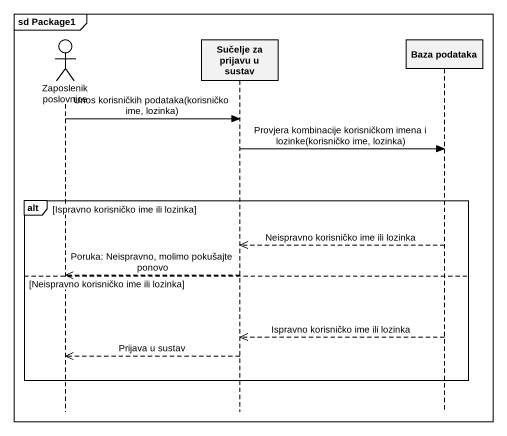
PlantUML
@startuml
mainframe sd Package1
hide footbox
actor "Zaposlenik poslovnice" as Zaposlenik_poslovnice
participant "Sučelje za prijavu u sustav" as Sučelje_za_prijavu_u_sustav
participant "Baza podataka" as Baza_podataka

Zaposlenik_poslovnice -> Sučelje_za_prijavu_u_sustav : Unos korisničkih podataka(korisničko ime, lozinka)
Sučelje_za_prijavu_u_sustav -> Baza_podataka : Provjera kombinacije korisničkom imena i lozinke(korisničko ime, lozinka)
alt Ispravno korisničko ime ili lozinka
  Baza_podataka -->> Sučelje_za_prijavu_u_sustav : Neispravno korisničko ime ili lozinka
  Sučelje_za_prijavu_u_sustav -->> Zaposlenik_poslovnice : Poruka: Neispravno, molimo pokušajte ponovo
else Neispravno korisničko ime ili lozinka
  Baza_podataka -->> Sučelje_za_prijavu_u_sustav : Ispravno korisničko ime ili lozinka
  Sučelje_za_prijavu_u_sustav -->> Zaposlenik_poslovnice : Prijava u sustav
end
@enduml
